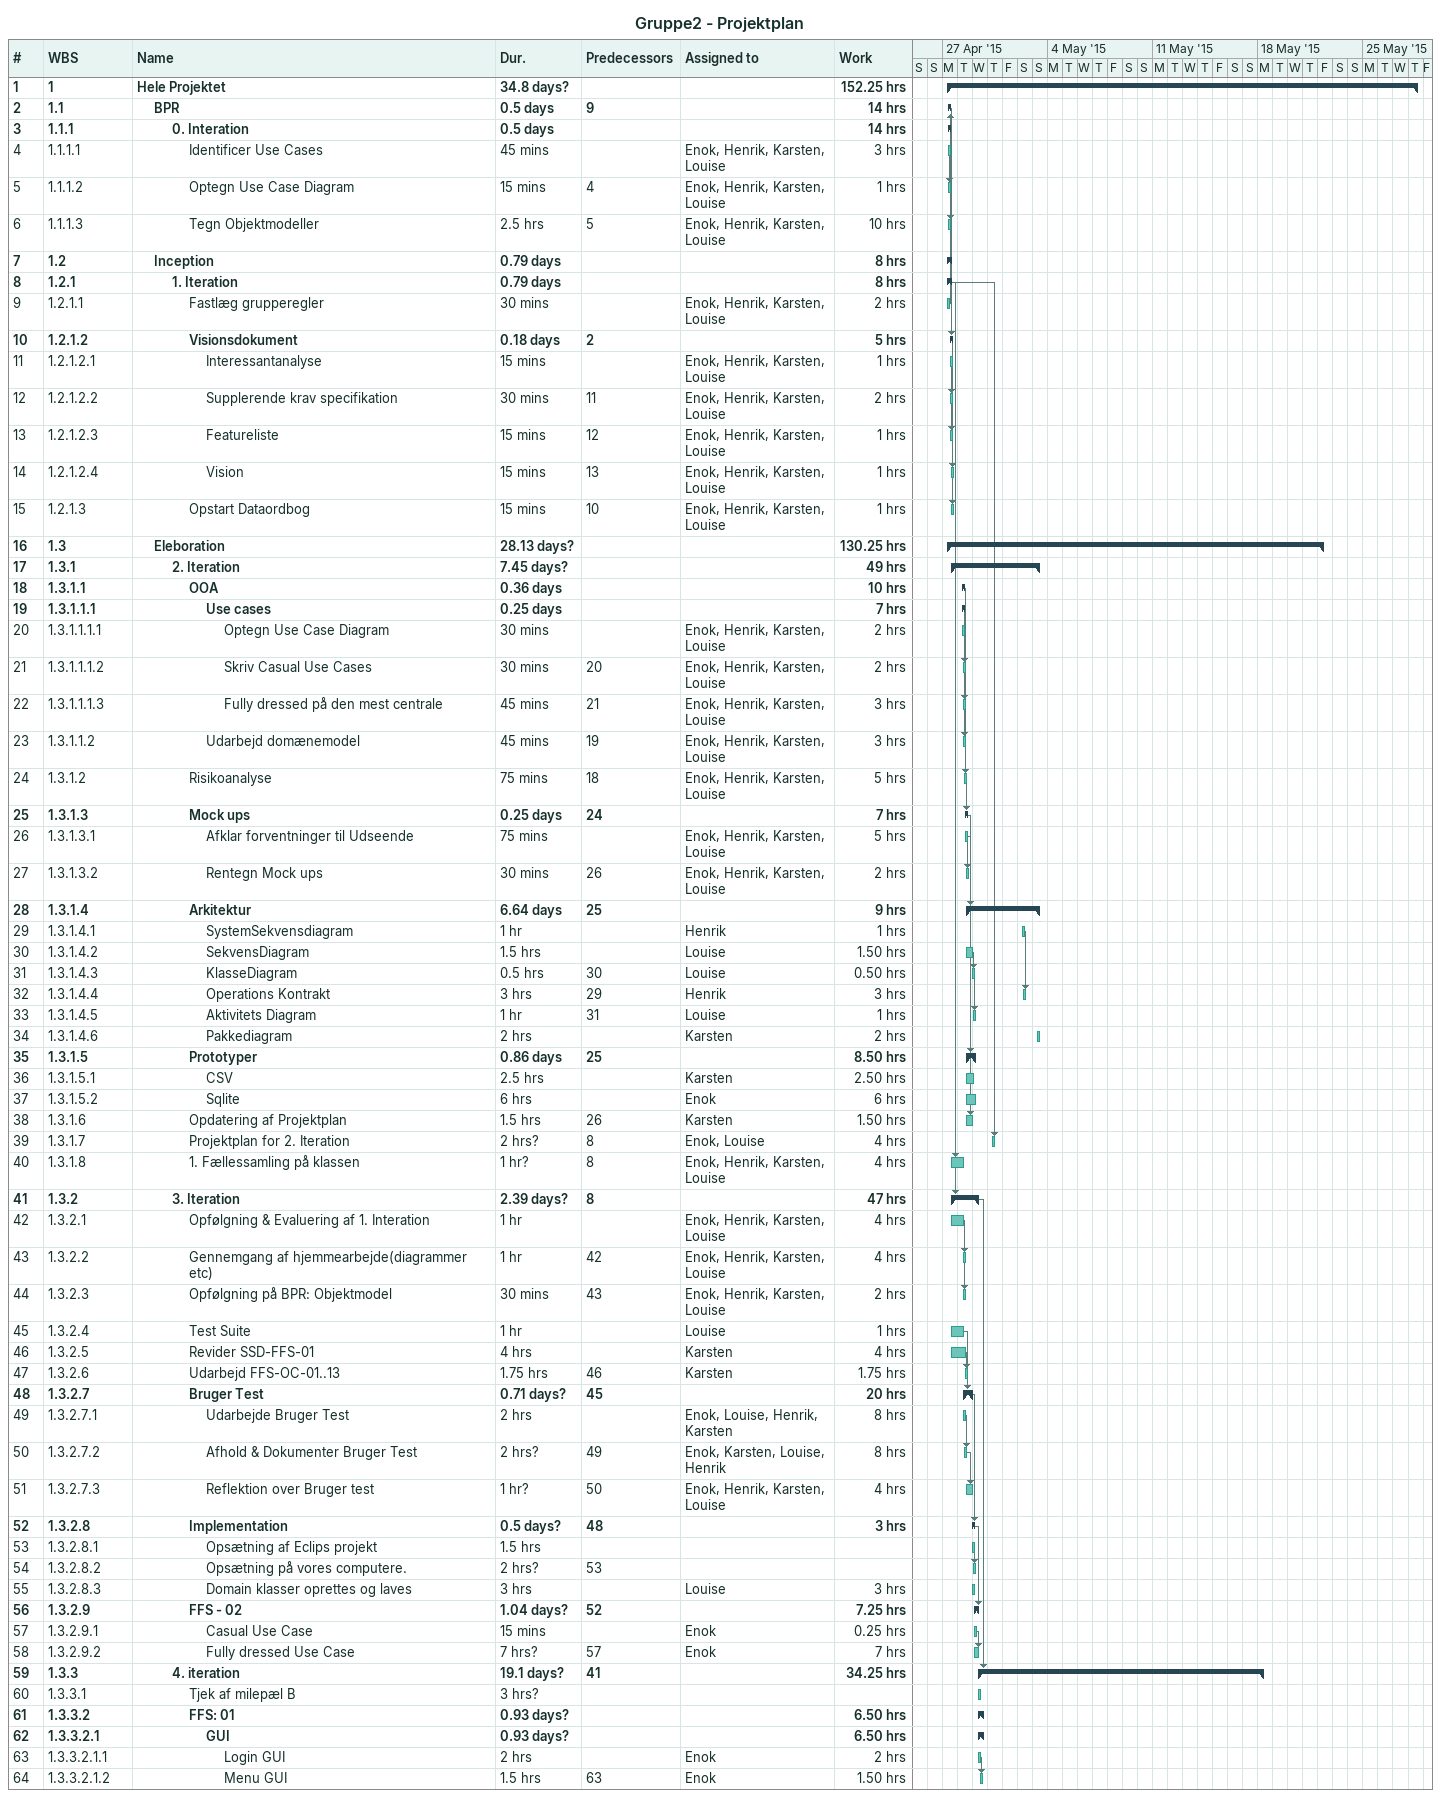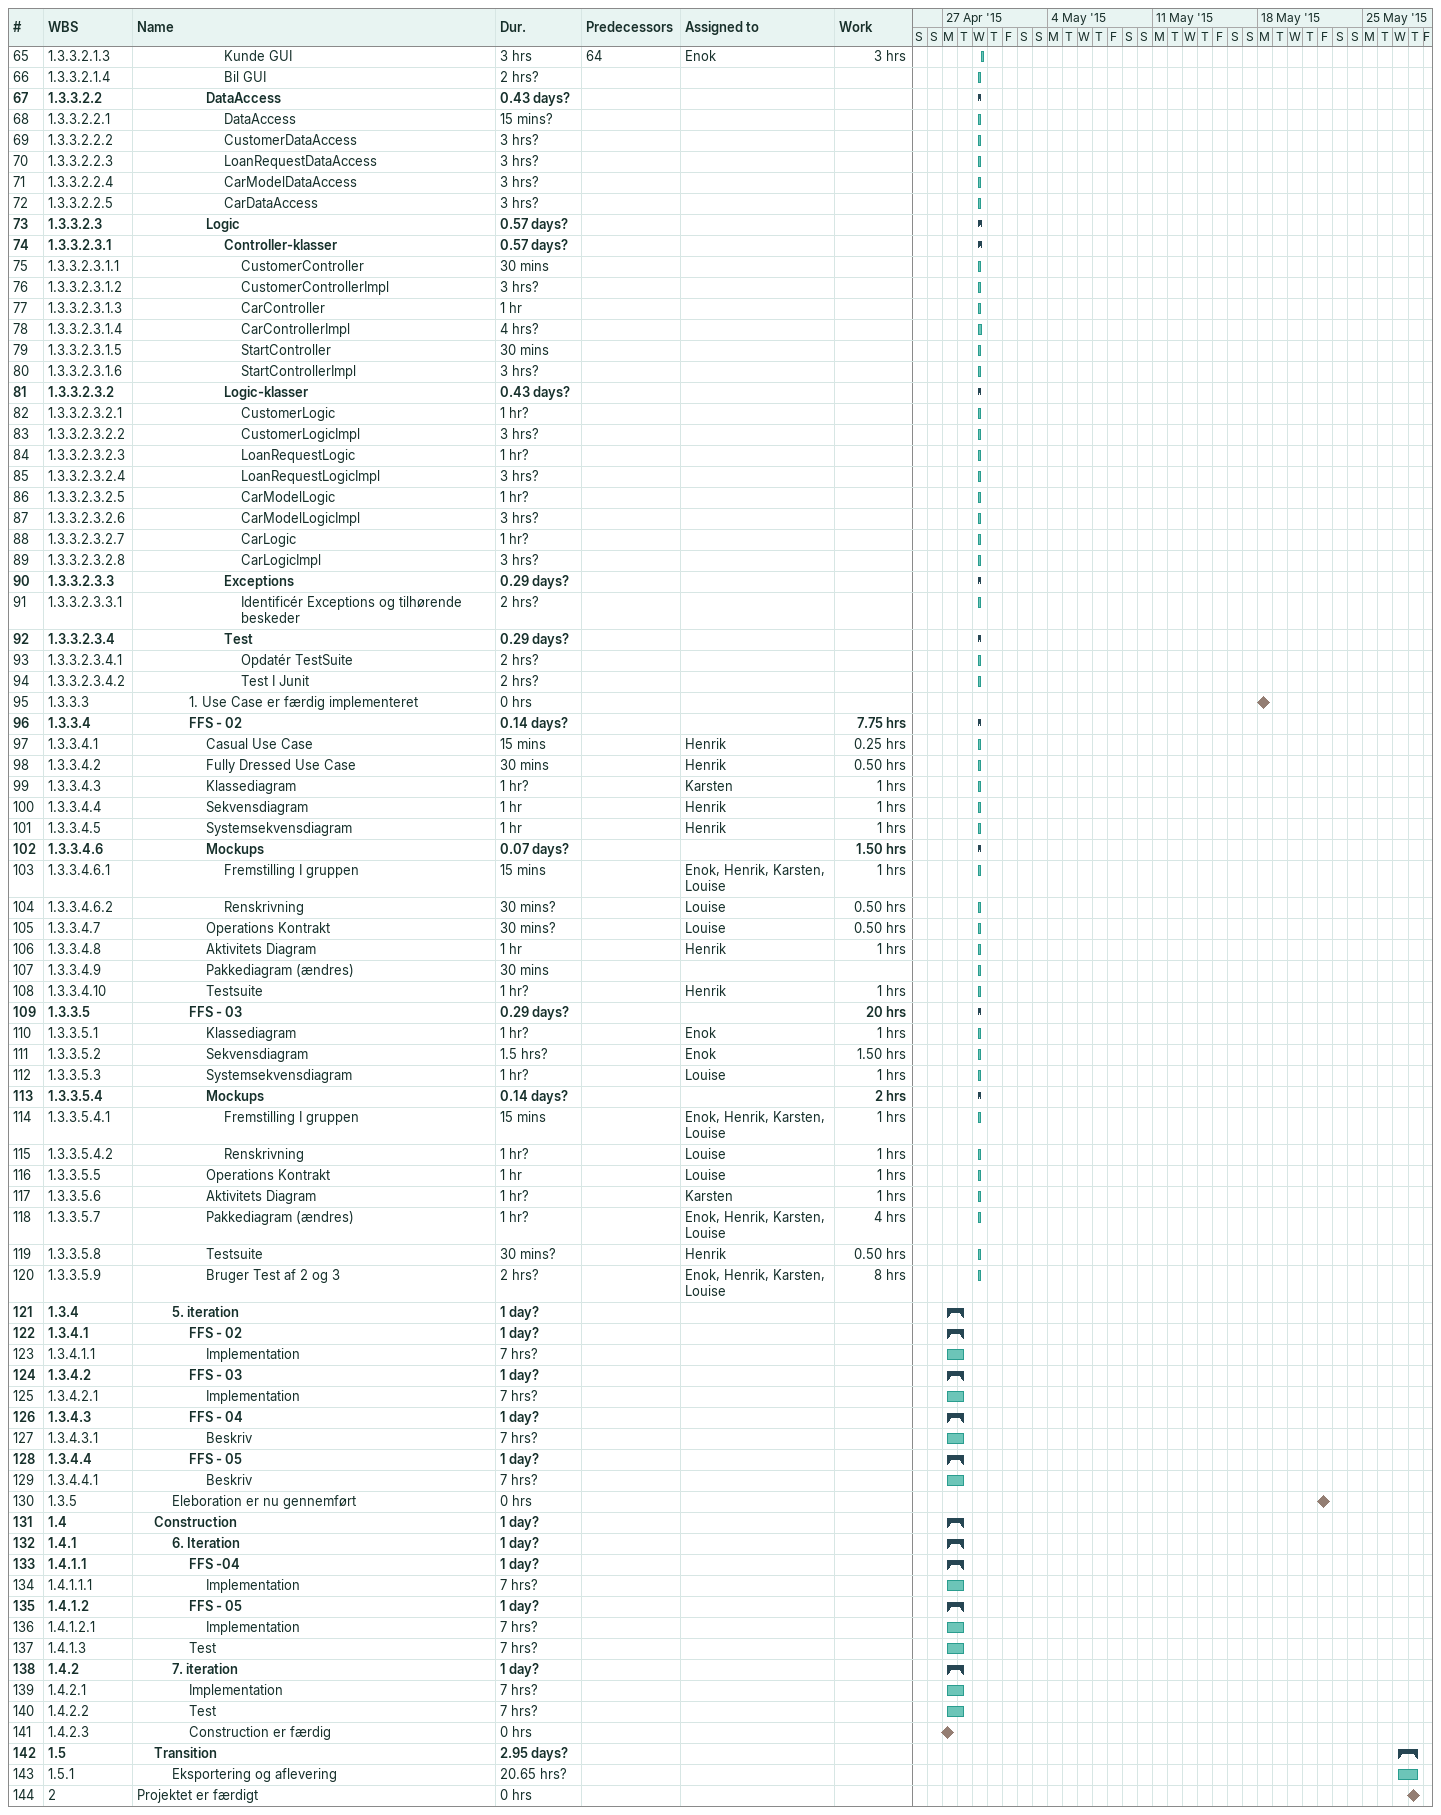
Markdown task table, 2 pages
Gruppe2 - Projektplan

| ID | WBS | Task | Duration | Start | Finish | Predecessors | Resources | Work (h) |
|---|---|---|---|---|---|---|---|---|
| 1 | 1 | **Hele Projektet** | 34.8d? | 2015-04-27 | 2015-05-28 |  |  | 152.25 |
| 2 | 1.1 | **BPR** | 0.5d | 2015-04-27 | 2015-04-27 | 9 |  | 14 |
| 3 | 1.1.1 | **0. Interation** | 0.5d | 2015-04-27 | 2015-04-27 |  |  | 14 |
| 4 | 1.1.1.1 | Identificer Use Cases | 45min | 2015-04-27 | 2015-04-27 |  | Enok, Henrik, Karsten, Louise | 3 |
| 5 | 1.1.1.2 | Optegn Use Case Diagram | 15min | 2015-04-27 | 2015-04-27 | 4 | Enok, Henrik, Karsten, Louise | 1 |
| 6 | 1.1.1.3 | Tegn Objektmodeller | 2.5h | 2015-04-27 | 2015-04-27 | 5 | Enok, Henrik, Karsten, Louise | 10 |
| 7 | 1.2 | **Inception** | 0.79d | 2015-04-27 | 2015-04-27 |  |  | 8 |
| 8 | 1.2.1 | **1. Iteration** | 0.79d | 2015-04-27 | 2015-04-27 |  |  | 8 |
| 9 | 1.2.1.1 | Fastlæg grupperegler | 30min | 2015-04-27 | 2015-04-27 |  | Enok, Henrik, Karsten, Louise | 2 |
| 10 | 1.2.1.2 | **Visionsdokument** | 0.18d | 2015-04-27 | 2015-04-27 | 2 |  | 5 |
| 11 | 1.2.1.2.1 | Interessantanalyse | 15min | 2015-04-27 | 2015-04-27 |  | Enok, Henrik, Karsten, Louise | 1 |
| 12 | 1.2.1.2.2 | Supplerende krav specifikation | 30min | 2015-04-27 | 2015-04-27 | 11 | Enok, Henrik, Karsten, Louise | 2 |
| 13 | 1.2.1.2.3 | Featureliste | 15min | 2015-04-27 | 2015-04-27 | 12 | Enok, Henrik, Karsten, Louise | 1 |
| 14 | 1.2.1.2.4 | Vision | 15min | 2015-04-27 | 2015-04-27 | 13 | Enok, Henrik, Karsten, Louise | 1 |
| 15 | 1.2.1.3 | Opstart Dataordbog | 15min | 2015-04-27 | 2015-04-27 | 10 | Enok, Henrik, Karsten, Louise | 1 |
| 16 | 1.3 | **Eleboration** | 28.13d? | 2015-04-27 | 2015-05-22 |  |  | 130.25 |
| 17 | 1.3.1 | **2. Iteration** | 7.45d? | 2015-04-27 | 2015-05-03 |  |  | 49 |
| 18 | 1.3.1.1 | **OOA** | 0.36d | 2015-04-28 | 2015-04-28 |  |  | 10 |
| 19 | 1.3.1.1.1 | **Use cases** | 0.25d | 2015-04-28 | 2015-04-28 |  |  | 7 |
| 20 | 1.3.1.1.1.1 | Optegn Use Case Diagram | 30min | 2015-04-28 | 2015-04-28 |  | Enok, Henrik, Karsten, Louise | 2 |
| 21 | 1.3.1.1.1.2 | Skriv Casual Use Cases | 30min | 2015-04-28 | 2015-04-28 | 20 | Enok, Henrik, Karsten, Louise | 2 |
| 22 | 1.3.1.1.1.3 | Fully dressed på den mest centrale | 45min | 2015-04-28 | 2015-04-28 | 21 | Enok, Henrik, Karsten, Louise | 3 |
| 23 | 1.3.1.1.2 | Udarbejd domænemodel | 45min | 2015-04-28 | 2015-04-28 | 19 | Enok, Henrik, Karsten, Louise | 3 |
| 24 | 1.3.1.2 | Risikoanalyse | 75min | 2015-04-28 | 2015-04-28 | 18 | Enok, Henrik, Karsten, Louise | 5 |
| 25 | 1.3.1.3 | **Mock ups** | 0.25d | 2015-04-28 | 2015-04-28 | 24 |  | 7 |
| 26 | 1.3.1.3.1 | Afklar forventninger til Udseende | 75min | 2015-04-28 | 2015-04-28 |  | Enok, Henrik, Karsten, Louise | 5 |
| 27 | 1.3.1.3.2 | Rentegn Mock ups | 30min | 2015-04-28 | 2015-04-28 | 26 | Enok, Henrik, Karsten, Louise | 2 |
| 28 | 1.3.1.4 | **Arkitektur** | 6.64d | 2015-04-28 | 2015-05-03 | 25 |  | 9 |
| 29 | 1.3.1.4.1 | SystemSekvensdiagram | 1h | 2015-05-02 | 2015-05-02 |  | Henrik | 1 |
| 30 | 1.3.1.4.2 | SekvensDiagram | 1.5h | 2015-04-28 | 2015-04-29 |  | Louise | 1.50 |
| 31 | 1.3.1.4.3 | KlasseDiagram | 0.5h | 2015-04-29 | 2015-04-29 | 30 | Louise | 0.50 |
| 32 | 1.3.1.4.4 | Operations Kontrakt | 3h | 2015-05-02 | 2015-05-02 | 29 | Henrik | 3 |
| 33 | 1.3.1.4.5 | Aktivitets Diagram | 1h | 2015-04-29 | 2015-04-29 | 31 | Louise | 1 |
| 34 | 1.3.1.4.6 | Pakkediagram | 2h | 2015-05-03 | 2015-05-03 |  | Karsten | 2 |
| 35 | 1.3.1.5 | **Prototyper** | 0.86d | 2015-04-28 | 2015-04-29 | 25 |  | 8.50 |
| 36 | 1.3.1.5.1 | CSV | 2.5h | 2015-04-28 | 2015-04-29 |  | Karsten | 2.50 |
| 37 | 1.3.1.5.2 | Sqlite | 6h | 2015-04-28 | 2015-04-29 |  | Enok | 6 |
| 38 | 1.3.1.6 | Opdatering af Projektplan | 1.5h | 2015-04-28 | 2015-04-29 | 26 | Karsten | 1.50 |
| 39 | 1.3.1.7 | Projektplan for 2. Iteration | 2h? | 2015-04-30 | 2015-04-30 | 8 | Enok, Louise | 4 |
| 40 | 1.3.1.8 | 1. Fællessamling på klassen | 1h? | 2015-04-27 | 2015-04-28 | 8 | Enok, Henrik, Karsten, Louise | 4 |
| 41 | 1.3.2 | **3. Iteration** | 2.39d? | 2015-04-27 | 2015-04-29 | 8 |  | 47 |
| 42 | 1.3.2.1 | Opfølgning & Evaluering af 1. Interation | 1h | 2015-04-27 | 2015-04-28 |  | Enok, Henrik, Karsten, Louise | 4 |
| 43 | 1.3.2.2 | Gennemgang af hjemmearbejde(diagrammer etc) | 1h | 2015-04-28 | 2015-04-28 | 42 | Enok, Henrik, Karsten, Louise | 4 |
| 44 | 1.3.2.3 | Opfølgning på BPR: Objektmodel | 30min | 2015-04-28 | 2015-04-28 | 43 | Enok, Henrik, Karsten, Louise | 2 |
| 45 | 1.3.2.4 | Test Suite | 1h | 2015-04-27 | 2015-04-28 |  | Louise | 1 |
| 46 | 1.3.2.5 | Revider SSD-FFS-01 | 4h | 2015-04-27 | 2015-04-28 |  | Karsten | 4 |
| 47 | 1.3.2.6 | Udarbejd FFS-OC-01..13 | 1.75h | 2015-04-28 | 2015-04-28 | 46 | Karsten | 1.75 |
| 48 | 1.3.2.7 | **Bruger Test** | 0.71d? | 2015-04-28 | 2015-04-29 | 45 |  | 20 |
| 49 | 1.3.2.7.1 | Udarbejde Bruger Test | 2h | 2015-04-28 | 2015-04-28 |  | Enok, Louise, Henrik, Karsten | 8 |
| 50 | 1.3.2.7.2 | Afhold & Dokumenter Bruger Test | 2h? | 2015-04-28 | 2015-04-28 | 49 | Enok, Karsten, Louise, Henrik | 8 |
| 51 | 1.3.2.7.3 | Reflektion over Bruger test | 1h? | 2015-04-28 | 2015-04-29 | 50 | Enok, Henrik, Karsten, Louise | 4 |
| 52 | 1.3.2.8 | **Implementation** | 0.5d? | 2015-04-29 | 2015-04-29 | 48 |  | 3 |
| 53 | 1.3.2.8.1 | Opsætning af Eclips projekt | 1.5h | 2015-04-29 | 2015-04-29 |  |  |  |
| 54 | 1.3.2.8.2 | Opsætning på vores computere. | 2h? | 2015-04-29 | 2015-04-29 | 53 |  |  |
| 55 | 1.3.2.8.3 | Domain klasser oprettes og laves | 3h | 2015-04-29 | 2015-04-29 |  | Louise | 3 |
| 56 | 1.3.2.9 | **FFS - 02** | 1.04d? | 2015-04-29 | 2015-04-29 | 52 |  | 7.25 |
| 57 | 1.3.2.9.1 | Casual Use Case | 15min | 2015-04-29 | 2015-04-29 |  | Enok | 0.25 |
| 58 | 1.3.2.9.2 | Fully dressed Use Case | 7h? | 2015-04-29 | 2015-04-29 | 57 | Enok | 7 |
| 59 | 1.3.3 | **4. iteration** | 19.1d? | 2015-04-29 | 2015-05-18 | 41 |  | 34.25 |
| 60 | 1.3.3.1 | Tjek af milepæl B | 3h? | 2015-04-29 | 2015-04-29 |  |  |  |
| 61 | 1.3.3.2 | **FFS: 01** | 0.93d? | 2015-04-29 | 2015-04-29 |  |  | 6.50 |
| 62 | 1.3.3.2.1 | **GUI** | 0.93d? | 2015-04-29 | 2015-04-29 |  |  | 6.50 |
| 63 | 1.3.3.2.1.1 | Login GUI | 2h | 2015-04-29 | 2015-04-29 |  | Enok | 2 |
| 64 | 1.3.3.2.1.2 | Menu GUI | 1.5h | 2015-04-29 | 2015-04-29 | 63 | Enok | 1.50 |
| 65 | 1.3.3.2.1.3 | Kunde GUI | 3h | 2015-04-29 | 2015-04-29 | 64 | Enok | 3 |
| 66 | 1.3.3.2.1.4 | Bil GUI | 2h? | 2015-04-29 | 2015-04-29 |  |  |  |
| 67 | 1.3.3.2.2 | **DataAccess** | 0.43d? | 2015-04-29 | 2015-04-29 |  |  |  |
| 68 | 1.3.3.2.2.1 | DataAccess | 15min? | 2015-04-29 | 2015-04-29 |  |  |  |
| 69 | 1.3.3.2.2.2 | CustomerDataAccess | 3h? | 2015-04-29 | 2015-04-29 |  |  |  |
| 70 | 1.3.3.2.2.3 | LoanRequestDataAccess | 3h? | 2015-04-29 | 2015-04-29 |  |  |  |
| 71 | 1.3.3.2.2.4 | CarModelDataAccess | 3h? | 2015-04-29 | 2015-04-29 |  |  |  |
| 72 | 1.3.3.2.2.5 | CarDataAccess | 3h? | 2015-04-29 | 2015-04-29 |  |  |  |
| 73 | 1.3.3.2.3 | **Logic** | 0.57d? | 2015-04-29 | 2015-04-29 |  |  |  |
| 74 | 1.3.3.2.3.1 | **Controller-klasser** | 0.57d? | 2015-04-29 | 2015-04-29 |  |  |  |
| 75 | 1.3.3.2.3.1.1 | CustomerController | 30min | 2015-04-29 | 2015-04-29 |  |  |  |
| 76 | 1.3.3.2.3.1.2 | CustomerControllerImpl | 3h? | 2015-04-29 | 2015-04-29 |  |  |  |
| 77 | 1.3.3.2.3.1.3 | CarController | 1h | 2015-04-29 | 2015-04-29 |  |  |  |
| 78 | 1.3.3.2.3.1.4 | CarControllerImpl | 4h? | 2015-04-29 | 2015-04-29 |  |  |  |
| 79 | 1.3.3.2.3.1.5 | StartController | 30min | 2015-04-29 | 2015-04-29 |  |  |  |
| 80 | 1.3.3.2.3.1.6 | StartControllerImpl | 3h? | 2015-04-29 | 2015-04-29 |  |  |  |
| 81 | 1.3.3.2.3.2 | **Logic-klasser** | 0.43d? | 2015-04-29 | 2015-04-29 |  |  |  |
| 82 | 1.3.3.2.3.2.1 | CustomerLogic | 1h? | 2015-04-29 | 2015-04-29 |  |  |  |
| 83 | 1.3.3.2.3.2.2 | CustomerLogicImpl | 3h? | 2015-04-29 | 2015-04-29 |  |  |  |
| 84 | 1.3.3.2.3.2.3 | LoanRequestLogic | 1h? | 2015-04-29 | 2015-04-29 |  |  |  |
| 85 | 1.3.3.2.3.2.4 | LoanRequestLogicImpl | 3h? | 2015-04-29 | 2015-04-29 |  |  |  |
| 86 | 1.3.3.2.3.2.5 | CarModelLogic | 1h? | 2015-04-29 | 2015-04-29 |  |  |  |
| 87 | 1.3.3.2.3.2.6 | CarModelLogicImpl | 3h? | 2015-04-29 | 2015-04-29 |  |  |  |
| 88 | 1.3.3.2.3.2.7 | CarLogic | 1h? | 2015-04-29 | 2015-04-29 |  |  |  |
| 89 | 1.3.3.2.3.2.8 | CarLogicImpl | 3h? | 2015-04-29 | 2015-04-29 |  |  |  |
| 90 | 1.3.3.2.3.3 | **Exceptions** | 0.29d? | 2015-04-29 | 2015-04-29 |  |  |  |
| 91 | 1.3.3.2.3.3.1 | Identificér Exceptions og tilhørende beskeder | 2h? | 2015-04-29 | 2015-04-29 |  |  |  |
| 92 | 1.3.3.2.3.4 | **Test** | 0.29d? | 2015-04-29 | 2015-04-29 |  |  |  |
| 93 | 1.3.3.2.3.4.1 | Opdatér TestSuite | 2h? | 2015-04-29 | 2015-04-29 |  |  |  |
| 94 | 1.3.3.2.3.4.2 | Test I Junit | 2h? | 2015-04-29 | 2015-04-29 |  |  |  |
| 95 | 1.3.3.3 | 1. Use Case er færdig implementeret | 0h | 2015-05-18 | 2015-05-18 |  |  |  |
| 96 | 1.3.3.4 | **FFS - 02** | 0.14d? | 2015-04-29 | 2015-04-29 |  |  | 7.75 |
| 97 | 1.3.3.4.1 | Casual Use Case | 15min | 2015-04-29 | 2015-04-29 |  | Henrik | 0.25 |
| 98 | 1.3.3.4.2 | Fully Dressed Use Case | 30min | 2015-04-29 | 2015-04-29 |  | Henrik | 0.50 |
| 99 | 1.3.3.4.3 | Klassediagram | 1h? | 2015-04-29 | 2015-04-29 |  | Karsten | 1 |
| 100 | 1.3.3.4.4 | Sekvensdiagram | 1h | 2015-04-29 | 2015-04-29 |  | Henrik | 1 |
| 101 | 1.3.3.4.5 | Systemsekvensdiagram | 1h | 2015-04-29 | 2015-04-29 |  | Henrik | 1 |
| 102 | 1.3.3.4.6 | **Mockups** | 0.07d? | 2015-04-29 | 2015-04-29 |  |  | 1.50 |
| 103 | 1.3.3.4.6.1 | Fremstilling I gruppen | 15min | 2015-04-29 | 2015-04-29 |  | Enok, Henrik, Karsten, Louise | 1 |
| 104 | 1.3.3.4.6.2 | Renskrivning | 30min? | 2015-04-29 | 2015-04-29 |  | Louise | 0.50 |
| 105 | 1.3.3.4.7 | Operations Kontrakt | 30min? | 2015-04-29 | 2015-04-29 |  | Louise | 0.50 |
| 106 | 1.3.3.4.8 | Aktivitets Diagram | 1h | 2015-04-29 | 2015-04-29 |  | Henrik | 1 |
| 107 | 1.3.3.4.9 | Pakkediagram (ændres) | 30min | 2015-04-29 | 2015-04-29 |  |  |  |
| 108 | 1.3.3.4.10 | Testsuite | 1h? | 2015-04-29 | 2015-04-29 |  | Henrik | 1 |
| 109 | 1.3.3.5 | **FFS - 03** | 0.29d? | 2015-04-29 | 2015-04-29 |  |  | 20 |
| 110 | 1.3.3.5.1 | Klassediagram | 1h? | 2015-04-29 | 2015-04-29 |  | Enok | 1 |
| 111 | 1.3.3.5.2 | Sekvensdiagram | 1.5h? | 2015-04-29 | 2015-04-29 |  | Enok | 1.50 |
| 112 | 1.3.3.5.3 | Systemsekvensdiagram | 1h? | 2015-04-29 | 2015-04-29 |  | Louise | 1 |
| 113 | 1.3.3.5.4 | **Mockups** | 0.14d? | 2015-04-29 | 2015-04-29 |  |  | 2 |
| 114 | 1.3.3.5.4.1 | Fremstilling I gruppen | 15min | 2015-04-29 | 2015-04-29 |  | Enok, Henrik, Karsten, Louise | 1 |
| 115 | 1.3.3.5.4.2 | Renskrivning | 1h? | 2015-04-29 | 2015-04-29 |  | Louise | 1 |
| 116 | 1.3.3.5.5 | Operations Kontrakt | 1h | 2015-04-29 | 2015-04-29 |  | Louise | 1 |
| 117 | 1.3.3.5.6 | Aktivitets Diagram | 1h? | 2015-04-29 | 2015-04-29 |  | Karsten | 1 |
| 118 | 1.3.3.5.7 | Pakkediagram (ændres) | 1h? | 2015-04-29 | 2015-04-29 |  | Enok, Henrik, Karsten, Louise | 4 |
| 119 | 1.3.3.5.8 | Testsuite | 30min? | 2015-04-29 | 2015-04-29 |  | Henrik | 0.50 |
| 120 | 1.3.3.5.9 | Bruger Test af 2 og 3 | 2h? | 2015-04-29 | 2015-04-29 |  | Enok, Henrik, Karsten, Louise | 8 |
| 121 | 1.3.4 | **5. iteration** | 1d? | 2015-04-27 | 2015-04-28 |  |  |  |
| 122 | 1.3.4.1 | **FFS - 02** | 1d? | 2015-04-27 | 2015-04-28 |  |  |  |
| 123 | 1.3.4.1.1 | Implementation | 7h? | 2015-04-27 | 2015-04-28 |  |  |  |
| 124 | 1.3.4.2 | **FFS - 03** | 1d? | 2015-04-27 | 2015-04-28 |  |  |  |
| 125 | 1.3.4.2.1 | Implementation | 7h? | 2015-04-27 | 2015-04-28 |  |  |  |
| 126 | 1.3.4.3 | **FFS - 04** | 1d? | 2015-04-27 | 2015-04-28 |  |  |  |
| 127 | 1.3.4.3.1 | Beskriv | 7h? | 2015-04-27 | 2015-04-28 |  |  |  |
| 128 | 1.3.4.4 | **FFS - 05** | 1d? | 2015-04-27 | 2015-04-28 |  |  |  |
| 129 | 1.3.4.4.1 | Beskriv | 7h? | 2015-04-27 | 2015-04-28 |  |  |  |
| 130 | 1.3.5 | Eleboration er nu gennemført | 0h | 2015-05-22 | 2015-05-22 |  |  |  |
| 131 | 1.4 | **Construction** | 1d? | 2015-04-27 | 2015-04-28 |  |  |  |
| 132 | 1.4.1 | **6. Iteration** | 1d? | 2015-04-27 | 2015-04-28 |  |  |  |
| 133 | 1.4.1.1 | **FFS -04** | 1d? | 2015-04-27 | 2015-04-28 |  |  |  |
| 134 | 1.4.1.1.1 | Implementation | 7h? | 2015-04-27 | 2015-04-28 |  |  |  |
| 135 | 1.4.1.2 | **FFS - 05** | 1d? | 2015-04-27 | 2015-04-28 |  |  |  |
| 136 | 1.4.1.2.1 | Implementation | 7h? | 2015-04-27 | 2015-04-28 |  |  |  |
| 137 | 1.4.1.3 | Test | 7h? | 2015-04-27 | 2015-04-28 |  |  |  |
| 138 | 1.4.2 | **7. iteration** | 1d? | 2015-04-27 | 2015-04-28 |  |  |  |
| 139 | 1.4.2.1 | Implementation | 7h? | 2015-04-27 | 2015-04-28 |  |  |  |
| 140 | 1.4.2.2 | Test | 7h? | 2015-04-27 | 2015-04-28 |  |  |  |
| 141 | 1.4.2.3 | Construction er færdig | 0h | 2015-04-27 | 2015-04-27 |  |  |  |
| 142 | 1.5 | **Transition** | 2.95d? | 2015-05-27 | 2015-05-28 |  |  |  |
| 143 | 1.5.1 | Eksportering og aflevering | 20.65h? | 2015-05-27 | 2015-05-28 |  |  |  |
| 144 | 2 | Projektet er færdigt | 0h | 2015-05-28 | 2015-05-28 |  |  |  |
